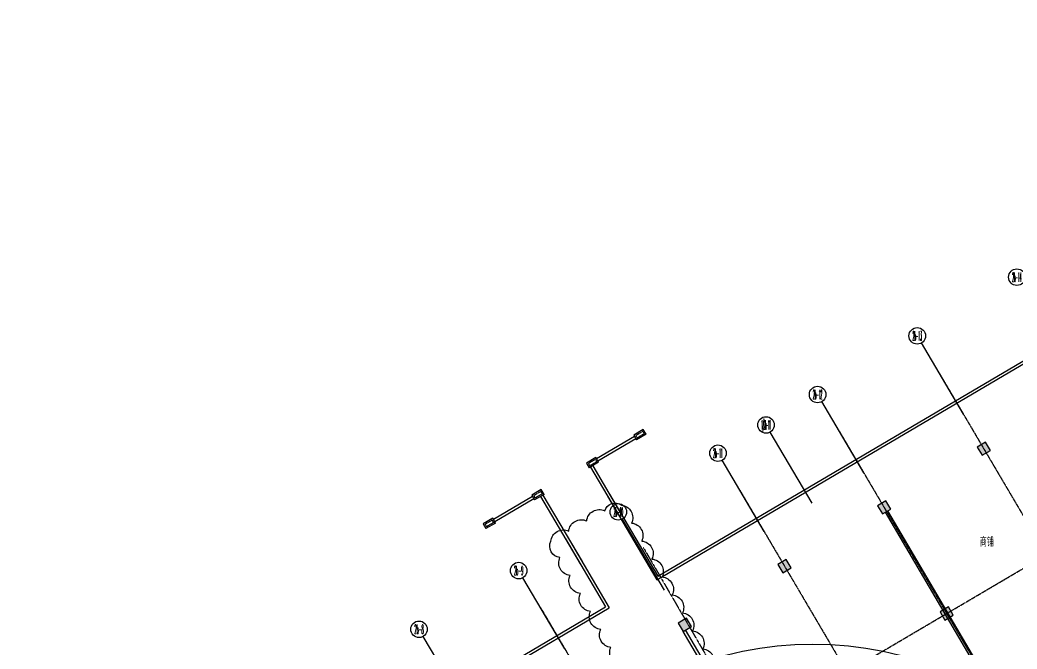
# Model space of a CAD drawing. Header units: metres. Extents: x -605703 to 859526, y 36355 to 746455.
# Drawn here: x -591829 to -519400, y 692990 to 738696 of the extents above; entities that cross this region are included whole.
import ezdxf
from ezdxf.enums import TextEntityAlignment as Align

# ---------------------------------------------------------------- set-up
doc = ezdxf.new("R2010")
doc.units = ezdxf.units.M
doc.linetypes.add('2', pattern=[0.4, 0.3, -0.1])
doc.linetypes.add('CENTER2', pattern=[2.541, 1.587, -0.318, 0.318, -0.318])
for name, color, linetype in [('ACS-JZ', 1, 'Continuous'), ('AXIS', 3, 'Continuous'), ('AXIS_TEXT', 7, 'Continuous'), ('COLUMN', 2, 'Continuous'), ('DOTE', 251, 'CENTER2'), ('J-TEXT', 7, 'Continuous'), ('PUB_HATCH', 8, 'Continuous'), ('WALL', 2, 'Continuous'), ('栏杆', 6, 'Continuous')]:
    doc.layers.add(name, color=color, linetype=linetype)
doc.styles.add('_TCH_AXIS', font='COMPLEX', dxfattribs={"bigfont": 'GBCBIG'})
doc.styles.add('COMPLEX', font='COMPLEX')
doc.styles.add('mobin', font='ros.shx', dxfattribs={"width": 0.55, "bigfont": 'hzdf2.shx'})

# ---------------------------------------------------------------- blocks, each defined once
blk = doc.blocks.new('_AXISO')
blk.add_circle((0, 0), 0.5)
at = {"layer": 'AXIS_TEXT', "style": 'COMPLEX', "width": 1.041667}
blk.add_attdef('A', text='', height=0.56, dxfattribs=at).set_placement((-0.25, -0.28), (0.25, -0.28), align=Align.FIT)
blk = doc.blocks.new('_FZH')
blk.add_lwpolyline([(-0.5, -0.5), (0.5, -0.5), (0.5, 0.5), (-0.5, 0.5)], close=True)
at = {"layer": 'PUB_HATCH'}
blk.add_solid([(-0.5, -0.5), (0.5, -0.5), (-0.5, 0.5), (0.5, 0.5)], dxfattribs=at)

msp = doc.modelspace()

# ---------------------------------------------------------------- linework, layer by layer
at = {"layer": 'ACS-JZ', "ltscale": 4, "extrusion": (-1.1827e-23, -1.32164e-09, 1), "elevation": 0}
msp.add_lwpolyline([(-553270, 700819, -0.520567), (-551965, 701559, -0.520567), (-550660, 702298, -0.520567), (-549355, 703038, -0.520567), (-548141, 703447, -0.520567), (-547402, 702142, -0.520567), (-546662, 700837, -0.520567), (-545922, 699532, -0.520567), (-545183, 698228, -0.520567), (-544443, 696923, -0.520567), (-543703, 695618, -0.520567), (-542964, 694313, -0.520567), (-542224, 693008, -0.520567), (-541484, 691703, -0.520567), (-540745, 690398, -0.520567), (-540005, 689093, -0.520567), (-539265, 687788, -0.520567), (-538526, 686483, -0.520567), (-537786, 685178, -0.520567), (-537046, 683873, -0.520567), (-536307, 682568, -0.520567), (-535567, 681263, -0.520567), (-534926, 679985, -0.520567), (-536231, 679246, -0.520567), (-537536, 678506, -0.520567), (-538841, 677766, -0.520567), (-540027, 677455, -0.520567), (-540767, 678760, -0.520567), (-541506, 680065, -0.520567), (-542246, 681370, -0.520567), (-542986, 682675, -0.520567), (-543725, 683980, -0.520567), (-544465, 685285, -0.520567), (-545205, 686590, -0.520567), (-545944, 687895, -0.520567), (-546684, 689200, -0.520567), (-547424, 690505, -0.520567), (-548163, 691810, -0.520567), (-548903, 693115, -0.520567), (-549643, 694420, -0.520567), (-550382, 695725, -0.520567), (-551122, 697030, -0.520567), (-551862, 698335, -0.520567), (-552601, 699640, -0.520567)], format="xyb", close=True, dxfattribs=at)
at = {"layer": 'ACS-JZ', "ltscale": 4, "extrusion": (-1.1827e-23, -1.32164e-09, 1)}
msp.add_circle((-534232, 668028, 0), 25322, dxfattribs=at)
at = {"layer": 'AXIS', "extrusion": (-1.1827e-23, -1.32164e-09, 1)}
for p, q in [((-523301, 710059, 0), (-526346, 715228, 0)), ((-530538, 705795, 0), (-533584, 710965, 0)), ((-534286, 703587, 0), (-537332, 708757, 0)), ((-537776, 701532, 0), (-540821, 706702, 0)), ((-545014, 697268, 0), (-548059, 702438, 0)), ((-552251, 693005, 0), (-555296, 698175, 0)), ((-559489, 688742, 0), (-562534, 693911, 0))]:
    msp.add_line(p, q, dxfattribs=at)
at = {"layer": 'DOTE', "extrusion": (-1.1827e-23, -1.32164e-09, 1)}
for p, q in [((-591829, 655919, 0), (-469548, 727950, 0)), ((-525071, 713064, 0), (-499615, 669850, 0)), ((-532308, 708800, 0), (-506853, 665586, 0)), ((-539546, 704537, 0), (-514090, 661323, 0)), ((-546568, 700400, 0), (-525769, 664599, 0)), ((-554021, 696010, 0), (-533007, 660335, 0))]:
    msp.add_line(p, q, dxfattribs=at)
at = {"layer": 'WALL', "extrusion": (-1.1827e-23, -1.32164e-09, 1)}
for p, q in [((-519932, 687593, 0), (-528966, 702929, 0)), ((-519760, 687694, 0), (-528794, 703031, 0)), ((-538515, 685547, 0), (-543657, 694276, 0)), ((-538334, 685634, 0), (-543484, 694377, 0))]:
    msp.add_line(p, q, dxfattribs=at)
at = {"layer": '栏杆', "ltscale": 1.5, "extrusion": (-1.1827e-23, -1.32164e-09, 1)}
for p, q in [((-545574, 698022, 0), (-476644, 738626, 0)), ((-545503, 698296, 0), (-476918, 738696, 0)), ((-547187, 708445, 0), (-549944, 706821, 0)), ((-546548, 708937, 0), (-547238, 708531, 0)), ((-547238, 708531, 0), (-547035, 708186, 0)), ((-546345, 708592, 0), (-547035, 708186, 0)), ((-546345, 708592, 0), (-546548, 708937, 0)), ((-547085, 708273, 0), (-549843, 706648, 0)), ((-549995, 706907, 0), (-550684, 706501, 0)), ((-550684, 706501, 0), (-550481, 706156, 0)), ((-549792, 706562, 0), (-550481, 706156, 0)), ((-550395, 706207, 0), (-548262, 702586, 0)), ((-550223, 706308, 0), (-548125, 702747, 0)), ((-549792, 706562, 0), (-549995, 706907, 0)), ((-554597, 704080, 0), (-557440, 702405, 0)), ((-553959, 704572, 0), (-554648, 704166, 0)), ((-554648, 704166, 0), (-554445, 703821, 0)), ((-553756, 704227, 0), (-554445, 703821, 0)), ((-554014, 704075, 0), (-551138, 699193, 0)), ((-553756, 704227, 0), (-553959, 704572, 0)), ((-553842, 704177, 0), (-551001, 699355, 0)), ((-549155, 704101, 0), (-545574, 698022, 0)), ((-549155, 704101, 0), (-548262, 702586, 0)), ((-549155, 704101, 0), (-548262, 702586, 0)), ((-549008, 704246, 0), (-545503, 698296, 0)), ((-549008, 704246, 0), (-548125, 702747, 0)), ((-549008, 704246, 0), (-548125, 702747, 0)), ((-554496, 703908, 0), (-557339, 702233, 0)), ((-557491, 702491, 0), (-558181, 702085, 0)), ((-558181, 702085, 0), (-557978, 701740, 0)), ((-557288, 702146, 0), (-557978, 701740, 0)), ((-557288, 702146, 0), (-557491, 702491, 0)), ((-552088, 701200, 0), (-549020, 695991, 0)), ((-552235, 701055, 0), (-549294, 696062, 0)), ((-586645, 674060, 0), (-549294, 696062, 0)), ((-586471, 673931, 0), (-549020, 695991, 0))]:
    msp.add_line(p, q, dxfattribs=at)
at = {"layer": '栏杆', "linetype": '2', "ltscale": 0.5, "extrusion": (-1.1827e-23, -1.32164e-09, 1)}
for p, q in [((-546584, 708800, 0), (-547101, 708496, 0)), ((-547101, 708496, 0), (-546999, 708323, 0)), ((-546482, 708628, 0), (-546999, 708323, 0)), ((-546584, 708800, 0), (-546482, 708628, 0)), ((-550030, 706770, 0), (-550547, 706465, 0)), ((-550547, 706465, 0), (-550446, 706293, 0)), ((-549929, 706598, 0), (-550446, 706293, 0)), ((-550030, 706770, 0), (-549929, 706598, 0)), ((-553994, 704435, 0), (-554511, 704131, 0)), ((-554511, 704131, 0), (-554409, 703958, 0)), ((-553892, 704263, 0), (-554409, 703958, 0)), ((-553994, 704435, 0), (-553892, 704263, 0)), ((-557527, 702354, 0), (-558044, 702050, 0)), ((-558044, 702050, 0), (-557942, 701877, 0)), ((-557425, 702182, 0), (-557942, 701877, 0)), ((-557527, 702354, 0), (-557425, 702182, 0))]:
    msp.add_line(p, q, dxfattribs=at)

# ---------------------------------------------------------------- block references
at = {"layer": 'AXIS', "extrusion": (-1.1827e-23, -1.32164e-09, 1)}
ref = msp.add_blockref('_AXISO', (-519413, 720009, 0), dxfattribs=dict(at, xscale=1200, yscale=1200, zscale=1200))
ref.add_attrib('A', '2b-14', dxfattribs={"layer": 'AXIS_TEXT', "ltscale": 4, "extrusion": (-1.1827e-23, -1.32164e-09, 1), "height": 678.8, "style": '_TCH_AXIS', "width": 0.214286}).set_placement((-519752, 719669, 0), (-519073, 719669, 0), align=Align.FIT)
ref = msp.add_blockref('_AXISO', (-526650, 715745, 0), dxfattribs=dict(at, xscale=1200, yscale=1200, zscale=1200))
ref.add_attrib('A', '2b-13', dxfattribs={"layer": 'AXIS_TEXT', "ltscale": 4, "extrusion": (-1.1827e-23, -1.32164e-09, 1), "height": 678.8, "style": '_TCH_AXIS', "width": 0.21875}).set_placement((-526990, 715406, 0), (-526311, 715406, 0), align=Align.FIT)
ref = msp.add_blockref('_AXISO', (-533888, 711482, 0), dxfattribs=dict(at, xscale=1200, yscale=1200, zscale=1200))
ref.add_attrib('A', '2b-12', dxfattribs={"layer": 'AXIS_TEXT', "ltscale": 4, "extrusion": (-1.1827e-23, -1.32164e-09, 1), "height": 678.8, "style": '_TCH_AXIS', "width": 0.21875}).set_placement((-534227, 711143, 0), (-533549, 711143, 0), align=Align.FIT)
ref = msp.add_blockref('_AXISO', (-537636, 709274, 0), dxfattribs=dict(at, xscale=1200, yscale=1200, zscale=1200))
ref.add_attrib('A', '1/2b-11', dxfattribs={"layer": 'AXIS_TEXT', "ltscale": 4, "extrusion": (-1.1827e-23, -1.32164e-09, 1), "height": 678.8, "style": '_TCH_AXIS', "width": 0.164062}).set_placement((-537976, 708935, 0), (-537297, 708935, 0), align=Align.FIT)
ref = msp.add_blockref('_AXISO', (-541126, 707219, 0), dxfattribs=dict(at, xscale=1200, yscale=1200, zscale=1200))
ref.add_attrib('A', '2b-11', dxfattribs={"layer": 'AXIS_TEXT', "ltscale": 4, "extrusion": (-1.1827e-23, -1.32164e-09, 1), "height": 678.8, "style": '_TCH_AXIS', "width": 0.230769}).set_placement((-541465, 706879, 0), (-540786, 706879, 0), align=Align.FIT)
ref = msp.add_blockref('_AXISO', (-548363, 702955, 0), dxfattribs=dict(at, xscale=1200, yscale=1200, zscale=1200))
ref.add_attrib('A', '2b-10', dxfattribs={"layer": 'AXIS_TEXT', "ltscale": 4, "extrusion": (-1.1827e-23, -1.32164e-09, 1), "height": 678.8, "style": '_TCH_AXIS', "width": 0.21875}).set_placement((-548703, 702616, 0), (-548024, 702616, 0), align=Align.FIT)
ref = msp.add_blockref('_AXISO', (-555601, 698692, 0), dxfattribs=dict(at, xscale=1200, yscale=1200, zscale=1200))
ref.add_attrib('A', '2b-9', dxfattribs={"layer": 'AXIS_TEXT', "ltscale": 4, "extrusion": (-1.1827e-23, -1.32164e-09, 1), "height": 678.8, "style": '_TCH_AXIS', "width": 0.259259}).set_placement((-555940, 698352, 0), (-555262, 698352, 0), align=Align.FIT)
ref = msp.add_blockref('_AXISO', (-562839, 694428, 0), dxfattribs=dict(at, xscale=1200, yscale=1200, zscale=1200))
ref.add_attrib('A', '2b-8', dxfattribs={"layer": 'AXIS_TEXT', "ltscale": 4, "extrusion": (-1.1827e-23, -1.32164e-09, 1), "height": 678.8, "style": '_TCH_AXIS', "width": 0.259259}).set_placement((-563178, 694089, 0), (-562499, 694089, 0), align=Align.FIT)
at = {"layer": 'COLUMN', "extrusion": (-1.1827e-23, -1.32164e-09, 1)}
for p, xscale, yscale, zscale, rotation in [((-521820, 707545, 0), 699.9999999999377, 699.9999999995343, 699.9999999997013, 300.5006742857784), ((-529058, 703282, 0), 699.9999999998662, 700, 700.000000000196, 300.5006742856933), ((-536295, 699018, 0), 699.9999999997013, 700, 700.0000000000312, 300.5006742857454), ((-524515, 695571, 0), 699.9999999997013, 700, 699.9999999997948, 300.5006742857454), ((-543533, 694755, 0), 699.9999999997013, 700, 700.0000000001025, 300.5006742857454)]:
    msp.add_blockref('_FZH', p, dxfattribs=dict(at, xscale=xscale, yscale=yscale, zscale=zscale, rotation=rotation))

# ---------------------------------------------------------------- texts
at = {"layer": 'J-TEXT', "extrusion": (-1.1827e-23, -1.32164e-09, 1), "style": 'mobin', "width": 0.65}
msp.add_text('商铺', height=600, dxfattribs=at).set_placement((-522103, 700445, 0))

doc.saveas('drawing.dxf')
